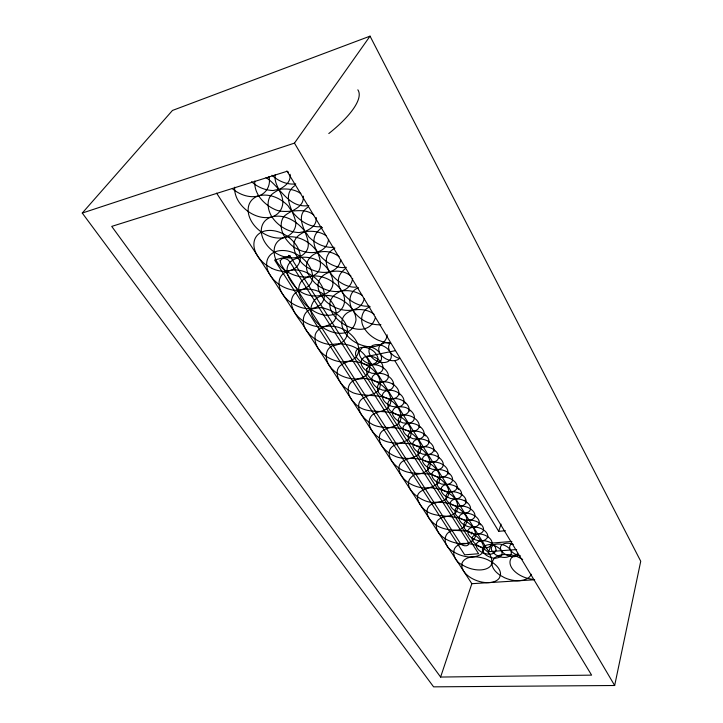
<?xml version="1.0" encoding="UTF-8"?>
<svg xmlns="http://www.w3.org/2000/svg" width="723" height="723" viewBox="0 0 723 723"><rect width="100%" height="100%" fill="white"/><g stroke="black" fill="none" stroke-linecap="round" stroke-linejoin="round"><path stroke-width="1.08" d="M254.839 180.985C253.719 193.294 263.425 203.976 273.918 209.028C286.633 215.698 301.825 205.413 313.782 214.975M275.273 174.55C273.439 184.338 282.214 191.767 282.792 201.211C283.253 208.251 278.726 214.939 271.893 216.855A26.543 19.141 37.3 0 1 246.489 210.212A26.543 19.141 37.3 0 1 234.704 187.194M290.104 174.27C291.27 186.832 277.153 188.576 270.51 195.635C266.362 202.214 268.016 210.565 271.893 216.855C277.93 225.938 288.197 232.273 299.205 232.571C308.143 230.628 318.057 230.303 325.965 235.599M303.317 196.159C304.256 208.513 290.275 209.914 283.66 216.746C278.219 225.115 282.431 235.825 288.775 242.404C298.328 254.379 325.567 258.68 328.613 239.331M316.195 217.506C317.225 232.02 297.704 229.851 294.351 241.69C292.562 249.254 296.15 256.873 301.292 262.295C311.134 273.827 337.045 278.527 340.831 259.747M310.718 309.182C314.641 282.44 356.249 299.367 355.978 320.108C351.288 345.883 311.297 329.345 310.745 309.336C302.024 312.327 301.401 323.949 306.435 330.538L471.848 583.696L440.605 677.053L591.604 675.137L287.121 171.27L111.722 226.398L440.605 677.053M352.688 278.337C349.354 298.59 321.012 292.734 312.2 279.684C294.74 259.946 320.931 242.557 339.123 256.683M375.517 317.189C365.784 350.239 305.422 306.895 340.904 291.17M364.302 298.59C359.042 318.563 329.218 310.149 321.581 295.752C307.962 275.734 336.511 263.895 350.971 276.069M614.667 685.503L640.732 561.247L370.04 36.15L172.463 110.447L82.268 213.059L433.601 686.85L614.667 685.503L294.469 143.118L370.04 36.15M505.413 530.727L498.689 531.324L501.039 524.13M516.674 549.534L488.811 551.685L491.631 543.109L511.875 541.419M453.276 551.586A20.515 12.219 20.1 0 0 472.761 556.954C495.788 554.351 477.822 530.989 464.085 530.89C452.95 530.167 440.452 530.537 431.974 521.681C427.41 517.686 424.528 509.652 430.086 505.223C434.288 501.861 440.208 503.054 444.564 500.117C457.099 490.221 439.141 474.631 427.98 473.945C418.129 472.932 407.338 474.532 398.852 467.98C393.908 464.482 389.263 459.412 389.11 453.023C389.896 440.018 410.438 446.136 411.17 433.041C411.044 426.001 405.946 420.171 400.262 416.575C386.29 406.642 366.272 417.18 354.234 402.63C349.037 397.686 345.368 388.739 350.836 382.648C355.318 377.957 363.28 379.34 367.221 373.99C371.505 368.956 369.67 361.247 365.847 356.538C358.174 345.937 343.94 341.952 331.423 344.663C321.518 344.003 312.101 338.68 306.435 330.538C301.59 321.238 292.526 313.502 291.242 302.657C291.83 285.079 315.662 286.679 325.287 295.626C332.074 300.669 338.12 309.345 335.553 318.156C332.481 327.971 318.4 324.69 315.3 334.559C312.444 349.769 328.92 361.157 342.594 362.033C354.957 359.458 369.01 363.353 376.638 373.8C380.741 378.644 382.069 386.579 377.397 391.514C371.206 396.502 358.671 395.635 358.608 406.218C358.933 412.969 363.723 418.409 368.992 422.16C381.102 431.947 397.966 423.335 410.248 432.499C415.824 436.014 420.894 441.717 420.958 448.64C420.009 461.491 399.855 455.21 398.852 467.98C400 480.316 413.484 487.383 424.763 488.079C437.587 485.711 463.271 495.065 456.529 511.586C451.911 518.346 441.202 514.469 436.846 521.708C432.941 534.686 449.733 543.054 460.551 543.633C473.032 541.97 495.779 549.579 491.161 565.223A20.334 11.948 19.7 0 1 461.762 564.546C452.788 560.958 449.688 545.964 461.238 544.274C467.808 544.012 477.451 540.632 475.282 532.173A20.705 12.445 20.5 0 0 466.904 521.861C452.517 511.73 430.556 521.753 419.973 504.293C409.941 487.456 432.806 490.411 438.897 482.25C442.756 472.661 432.806 464.184 424.862 460.804C417.722 459.466 414.496 447.664 423.262 446.859A10.981 7.067 22.3 0 1 437.451 453.24A10.981 7.067 22.3 0 1 432.833 462.16C425.757 462.413 425.901 471.992 431.857 474.415A10.872 6.914 21.7 0 0 439.638 477.171L442.196 477.135A10.764 6.769 21.2 0 1 456.077 483.38A10.764 6.769 21.2 0 1 451.36 491.803C444.5 491.848 444.284 501.093 450.194 503.443A10.655 6.624 20.7 0 0 457.822 506.172L460.343 506.163A10.556 6.489 20.2 0 1 473.945 512.273A10.556 6.489 20.2 0 1 469.146 520.235C462.494 520.09 461.925 529.01 467.781 531.315A10.456 6.353 19.8 0 0 480.687 533.303A10.456 6.353 19.8 0 0 481.69 525.07A10.456 6.353 19.8 0 0 469.146 520.235L466.633 520.226A10.556 6.489 20.2 0 1 459.078 517.523C453.194 515.192 453.592 506.109 460.343 506.163A10.655 6.624 20.7 0 0 465.106 497.975A10.655 6.624 20.7 0 0 451.36 491.803L448.82 491.821A10.764 6.769 21.2 0 1 441.12 489.082C435.183 486.696 435.228 477.279 442.196 477.135A10.872 6.914 21.7 0 0 446.868 468.468A10.872 6.914 21.7 0 0 432.833 462.16L425.612 461.157M471.26 534.134L471.983 532.065M289.01 257.921L290.176 256.069M287.112 258.093L288.866 255.318M294.704 185.721C281.093 195.752 293.448 210.357 295.788 222.25C296.529 231.396 288.007 238.518 279.259 238.084A26.1 18.753 35.8 0 1 250.529 219.584A26.1 18.753 35.8 0 1 258.653 195.834C266.651 193.547 271.197 184.51 268.866 176.665M307.763 207.311C288.341 220.623 321.111 242.187 302.115 255.346C293.213 260.37 282.151 257.442 274.18 251.984A25.676 18.373 34.4 0 1 271.893 216.855C287.239 213.204 301.419 224.419 308.838 236.945C315.4 243.443 324.582 248.134 333.99 247.257M345.214 268.784C325.802 283.543 351.83 308.414 369.245 306.073M520.397 555.86A10.493 6.299 18 0 1 518.635 555.472C512.815 558.427 505.088 555.842 501.31 550.745A10.312 6.136 19 0 0 495.716 546.217C490.131 541.898 477.234 546.561 484.609 553.872A10.312 6.136 19 0 0 491.297 557.55C495.824 559.521 504.961 556.936 501.31 550.745A10.429 6.245 18.3 0 1 502.883 544.202A10.429 6.245 18.3 0 1 513.303 544.356M322.467 227.474C299.765 241.491 327.302 270.791 346.398 267.32M517.46 553.963L513.818 555.635L511.306 558.039A20.777 12.264 17.6 0 0 527.682 578.391L532.869 579.403M334.876 248.043C312.752 260.94 338.002 288.522 356.05 287.13M358.572 287.736C349.435 290.7 347.519 302.747 352.788 310.004M310.98 309.245C335.815 327.383 359.521 300.813 332.779 281.943C323.904 275.77 309.607 272.508 301.319 281.364C294.559 290.818 301.862 302.829 310.059 308.613C314.288 309.607 320.072 306.1 324.871 308.495C330.926 310.104 336.547 313.222 340.985 317.668C351.848 328.314 349.308 343.877 332.191 345.865C322.801 350.836 325.82 363.705 332.643 369.561C340.795 377.722 352.833 380.479 363.985 378.391C373.592 379.141 382.856 384.085 388.314 392.101C390.565 396.014 392.011 401.211 389.598 405.386C386.236 412.227 377.045 410.601 371.929 415.282C365.07 422.774 372.101 433.339 379.159 437.758C387.781 444.491 398.753 442.729 408.775 443.642C426.95 445.079 443.217 472.67 414.921 474.487C396.737 484.744 421.41 503.479 433.954 502.395C445.395 501.111 458.174 504.862 464.97 514.64C470.321 521.545 463.732 530.664 455.644 530.194C442.069 530.429 442.069 546.344 453.303 551.568M370.257 306.787C361.22 309.534 359.277 321.518 364.509 328.594A24.374 17.307 26.9 0 0 378.183 340.199L384.049 342.232L390.366 343.027L384.546 342.783L380.325 344.979C376.412 344.021 371.17 344.663 369.345 348.757A11.83 8.188 26.3 0 0 370.357 355.535C373.131 359.665 377.867 362.241 382.801 362.575A11.83 8.188 26.3 0 0 391.279 355.183A11.83 8.188 26.3 0 0 380.325 344.979A11.893 8.278 25.9 0 0 384.112 357.758A11.893 8.278 25.9 0 0 399.593 358.409A11.957 8.378 25.5 0 1 390.266 342.982M216.584 193.14L294.686 312.544C300.416 320.84 309.95 326.236 320 326.895C327.492 325.956 335.264 325.35 342.268 328.811C352.336 333.176 363.66 345.784 356.349 356.773C350.718 363.226 336.719 361.807 337.144 373.276C337.84 382.368 345.377 389.101 353.14 392.815C367.871 398.12 387.049 391.215 397.37 406.986L400.578 406.245A11.405 7.628 24.7 0 0 401.961 395.987A11.405 7.628 24.7 0 0 387.962 390.411L385.675 391.125A11.405 7.628 24.7 0 0 382.34 395.987L382.648 398.129A11.405 7.628 24.7 0 0 387.519 404.193C393.981 409.543 402.81 404.058 409.254 409.507A11.595 7.673 23.9 0 1 414.424 417.858L413.927 419.819A11.595 7.673 23.9 0 1 408.531 423.298L406.254 423.94A11.152 7.302 23.2 0 0 402.874 428.504L403.145 430.546A11.152 7.302 23.2 0 0 407.835 436.358L413.059 438.725L418.409 439.087A11.035 7.149 22.6 0 1 432.67 445.504A11.035 7.149 22.6 0 1 428.07 454.55L425.82 455.138A10.926 6.995 22 0 0 422.404 459.43L422.63 461.382A10.926 6.995 22 0 0 427.157 466.959L432.264 469.272L437.532 469.688A10.818 6.841 21.4 0 1 451.495 475.96A10.818 6.841 21.4 0 1 446.805 484.509L444.564 485.034A10.709 6.697 20.9 0 0 441.12 489.082L441.31 490.935A10.709 6.697 20.9 0 0 445.675 496.303L450.682 498.554L455.879 499.015A10.61 6.552 20.4 0 1 469.543 505.16A10.61 6.552 20.4 0 1 464.762 513.231L462.548 513.71A10.511 6.417 20 0 0 459.078 517.523L459.232 519.286A10.511 6.417 20 0 0 463.452 524.455L465.793 525.748A10.511 6.417 20 0 0 479.268 522.024A10.511 6.417 20 0 0 464.762 513.231L459.611 512.752L454.659 510.519A10.61 6.552 20.4 0 1 450.366 505.26L450.194 503.443A10.61 6.552 20.4 0 1 453.655 499.521L455.879 499.015A10.709 6.697 20.9 0 0 460.614 490.709A10.709 6.697 20.9 0 0 446.805 484.509L441.572 484.067L436.511 481.78A10.818 6.841 21.4 0 1 432.065 476.312L431.857 474.415A10.818 6.841 21.4 0 1 435.291 470.248L437.532 469.688A10.926 6.995 22 0 0 442.187 460.894A10.926 6.995 22 0 0 428.079 454.55L422.765 454.161L417.596 451.83A11.035 7.149 22.6 0 1 412.987 446.127L412.743 444.139C406.733 441.645 406.209 431.721 413.493 431.233A11.098 7.221 22.9 0 1 427.835 437.686A11.098 7.221 22.9 0 1 423.262 446.859L415.969 445.856M82.268 213.059L294.469 143.118M397.207 406.977C393.809 407.501 391.55 411.125 392.643 414.387A11.595 7.673 23.9 0 0 397.56 420.488L402.991 422.946L408.531 423.298A11.152 7.302 23.2 0 1 419.232 426.028A11.152 7.302 23.2 0 1 424.148 433.972A11.152 7.302 23.2 0 1 418.409 439.087L416.141 439.711A11.035 7.149 22.6 0 0 412.743 444.139M395.517 350.628L364.302 357.054L361.41 360.135L361.373 364.482A11.676 7.971 26.4 0 0 366.434 370.8L371.902 373.276L377.406 373.529A11.541 7.799 25.5 0 1 392.327 380.244A11.541 7.799 25.5 0 1 387.962 390.411L382.494 390.131L377.099 387.682A11.541 7.799 25.5 0 1 372.128 381.491L371.794 379.295A11.541 7.799 25.5 0 1 375.11 374.279L377.406 373.529A11.676 7.971 26.4 0 0 383.109 367.682C382.44 360.018 373.782 355.21 366.615 356.267L488.811 551.685M295.761 183.931C287.085 184.952 278.238 181.102 271.938 175.246M308.829 205.576C288.061 208.676 280.515 186.688 266.01 177.632M284.808 237.361C297.316 234.559 310.366 241.563 317.243 251.92M321.572 226.679C307.158 228.107 295.056 217.252 287.998 205.739C280.506 198.147 269.363 193.104 258.653 195.834A27.031 19.521 38.8 0 1 232.363 188.685M341.572 291.08C348.703 289.733 356.213 291.55 362.313 295.382M380.904 324.744C369.896 325.449 358.924 319.385 352.896 310.248M367.591 346.525L362.548 347.537L359.647 350.682A11.776 8.098 26.7 0 0 360.714 357.424C364.672 363.75 376.312 367.862 381.075 360.388A11.776 8.107 26.5 0 0 380.126 353.628A11.776 8.098 26.7 0 0 370.492 346.941C358.409 346.037 346.055 338.789 342.259 326.787C338.057 308.938 363.298 305.214 374.171 314.369M471.848 583.696L534.668 579.756M369.137 346.76C375.535 347.176 382.756 345.151 385.965 339.123A24.13 16.918 27.7 0 0 387.176 334.821M406.127 430.221L410.971 431.351L413.493 431.233A11.216 7.384 23.6 0 0 416.421 419.801L414.261 418.002A11.216 7.384 23.6 0 0 403.506 415.264C394.55 416.367 398.165 428.495 405.395 429.914M424.862 460.804C415.056 456.159 403.723 460.858 394.017 455.761C386.055 452.074 376.782 443.814 379.964 434.125C383.895 425.757 396.331 429.263 400.262 420.903C402.142 416.177 400.515 410.763 397.37 406.986M518.635 555.472L516.077 554.559A10.493 6.299 18 0 1 511.559 543.777M412.743 444.139L415.228 445.531M286.715 171.116L288.468 172.128M300.849 193.574C292.725 187.935 282.386 188.215 273.167 190.538C265.205 190.339 257.37 187.14 251.577 181.663M329.444 271.74C315.074 245.865 267.646 256.719 295.824 287.42C308.35 303.073 343.832 296.791 329.724 272.182M392.697 383.344L393.881 385.26M398.626 392.914L399.81 394.821M404.003 401.464A11.342 7.528 24.4 0 1 408.829 407.537L409.091 409.661A11.342 7.546 24.3 0 1 403.362 415.038L400.741 415.156A11.342 7.546 24.3 0 1 392.643 412.309C386.606 409.724 385.639 399.458 393.158 398.716A11.469 7.709 25.1 0 0 397.551 388.694A11.469 7.709 25.1 0 0 382.72 382.015C375.101 382.901 376.267 393.348 382.34 395.987A11.469 7.709 25.1 0 0 390.51 398.852L393.158 398.716A11.342 7.546 24.3 0 1 404.012 401.455L405.142 403.434M408.694 409.173L409.878 411.089M418.771 425.44L419.955 427.347M424.103 434.044L425.287 435.96M428.242 440.741L429.435 442.657M433.574 449.354L434.767 451.269M437.722 456.05L438.906 457.966M447.203 471.36L448.983 474.225M456.683 486.66L458.463 489.534M460.831 493.357L462.015 495.273M464.979 500.054L466.751 502.928M479.195 523.018L480.379 524.925M394.848 360.741L498.689 531.324M317.524 252.363C334.062 290.411 274.487 279.828 274.18 251.984M522.666 559.448A20.542 12.056 18.3 0 0 518.924 557.46C510.655 552.968 490.971 552.119 492.191 565.594A20.542 12.056 18.3 0 0 500.135 575.273L504.627 577.749A20.542 12.056 18.3 0 0 519.656 580.696L524.076 579.963L527.682 578.391A20.542 12.074 18 0 0 531.215 574.225M274.171 251.975A25.269 17.985 32.9 0 1 284.591 237.442M357.84 89.815A77.985 23.895 -31.1 0 1 328.802 133.547M280.163 260.687L280.904 264.22L460.144 543.118C461.654 546.407 470.23 547.293 468.377 542.422L289.896 261.889L287.844 259.774L285.133 258.545L282.494 258.527L280.163 260.687M312.625 276.105C313.258 287.555 300.009 292.336 290.619 289.562A24.916 17.488 32.4 0 1 266.724 262.585A24.916 17.488 32.4 0 1 294.623 253.258C303.678 257.496 311.857 265.739 312.625 276.105C321.554 281.599 329.263 295.617 320.614 304.519C311.17 312.435 297.261 307.826 288.64 300.849A24.555 17.135 31.6 0 1 283.118 273.737C291.821 267.049 304.455 269.986 312.625 276.105M492.029 542.856C488.269 556.963 458.762 536.629 479.232 533.981A10.366 6.218 19.4 0 1 486.886 536.186L488.992 537.65A10.366 6.218 19.4 0 1 492.029 542.856M366.841 368.748C365.449 372.951 368.522 376.999 371.794 379.295A11.604 7.881 25.9 0 0 380.063 382.178L382.72 382.015A11.604 7.881 25.9 0 0 387.04 371.703A11.604 7.881 25.9 0 0 372.038 364.943L369.363 365.124A11.749 8.052 26.8 0 1 361.021 362.214L357.008 358.138L355.906 355.824A11.749 8.052 26.8 0 1 357.035 349.634C360.379 346.416 365.684 346.977 369.607 348.694A11.749 8.052 26.8 0 1 376.322 354.369C382.485 363.949 370.185 363.407 366.841 368.748M487.781 536.737C485.26 542.964 476.529 541.066 472.074 538.102A10.411 6.281 19.6 0 1 467.926 533.041L467.781 531.315A10.411 6.281 19.6 0 1 478.635 527.673A10.411 6.281 19.6 0 1 487.781 536.737M496.105 550.203C493.637 556.321 484.916 554.351 480.488 551.441A10.321 6.155 19.2 0 1 476.403 546.471L476.285 544.78A10.321 6.155 19.2 0 1 479.774 541.193L484.464 540.795A10.321 6.155 19.2 0 1 491.947 543.479L495.246 546.751L496.105 550.203M500.379 575.418L499.277 578.111A20.154 11.704 19.3 0 1 481.952 582.087A20.154 11.704 19.3 0 1 463.615 571.107L462.051 567.763L461.762 564.546A20.154 11.704 19.3 0 1 487.754 559.81L492.309 562.313A20.154 11.704 19.3 0 1 500.443 575.273L500.379 575.418M510.61 555.029L509.435 556.177A10.375 6.191 18.7 0 1 500.325 556.873L495.508 554.695L492.227 551.468A10.375 6.191 18.7 0 1 493.158 545.296L494.939 544.446A10.375 6.191 18.7 0 1 507.185 546.733A10.375 6.191 18.7 0 1 510.691 554.966L510.61 555.029M289.869 255.969L274.595 260L464.672 554.839L478.581 553.737L289.869 255.969M272.2 268.522L266.579 265.296A25.305 17.84 34 0 1 262.82 231.613A25.305 17.84 34 0 1 299.747 252.815A25.305 17.84 34 0 1 272.2 268.522"/></g></svg>
